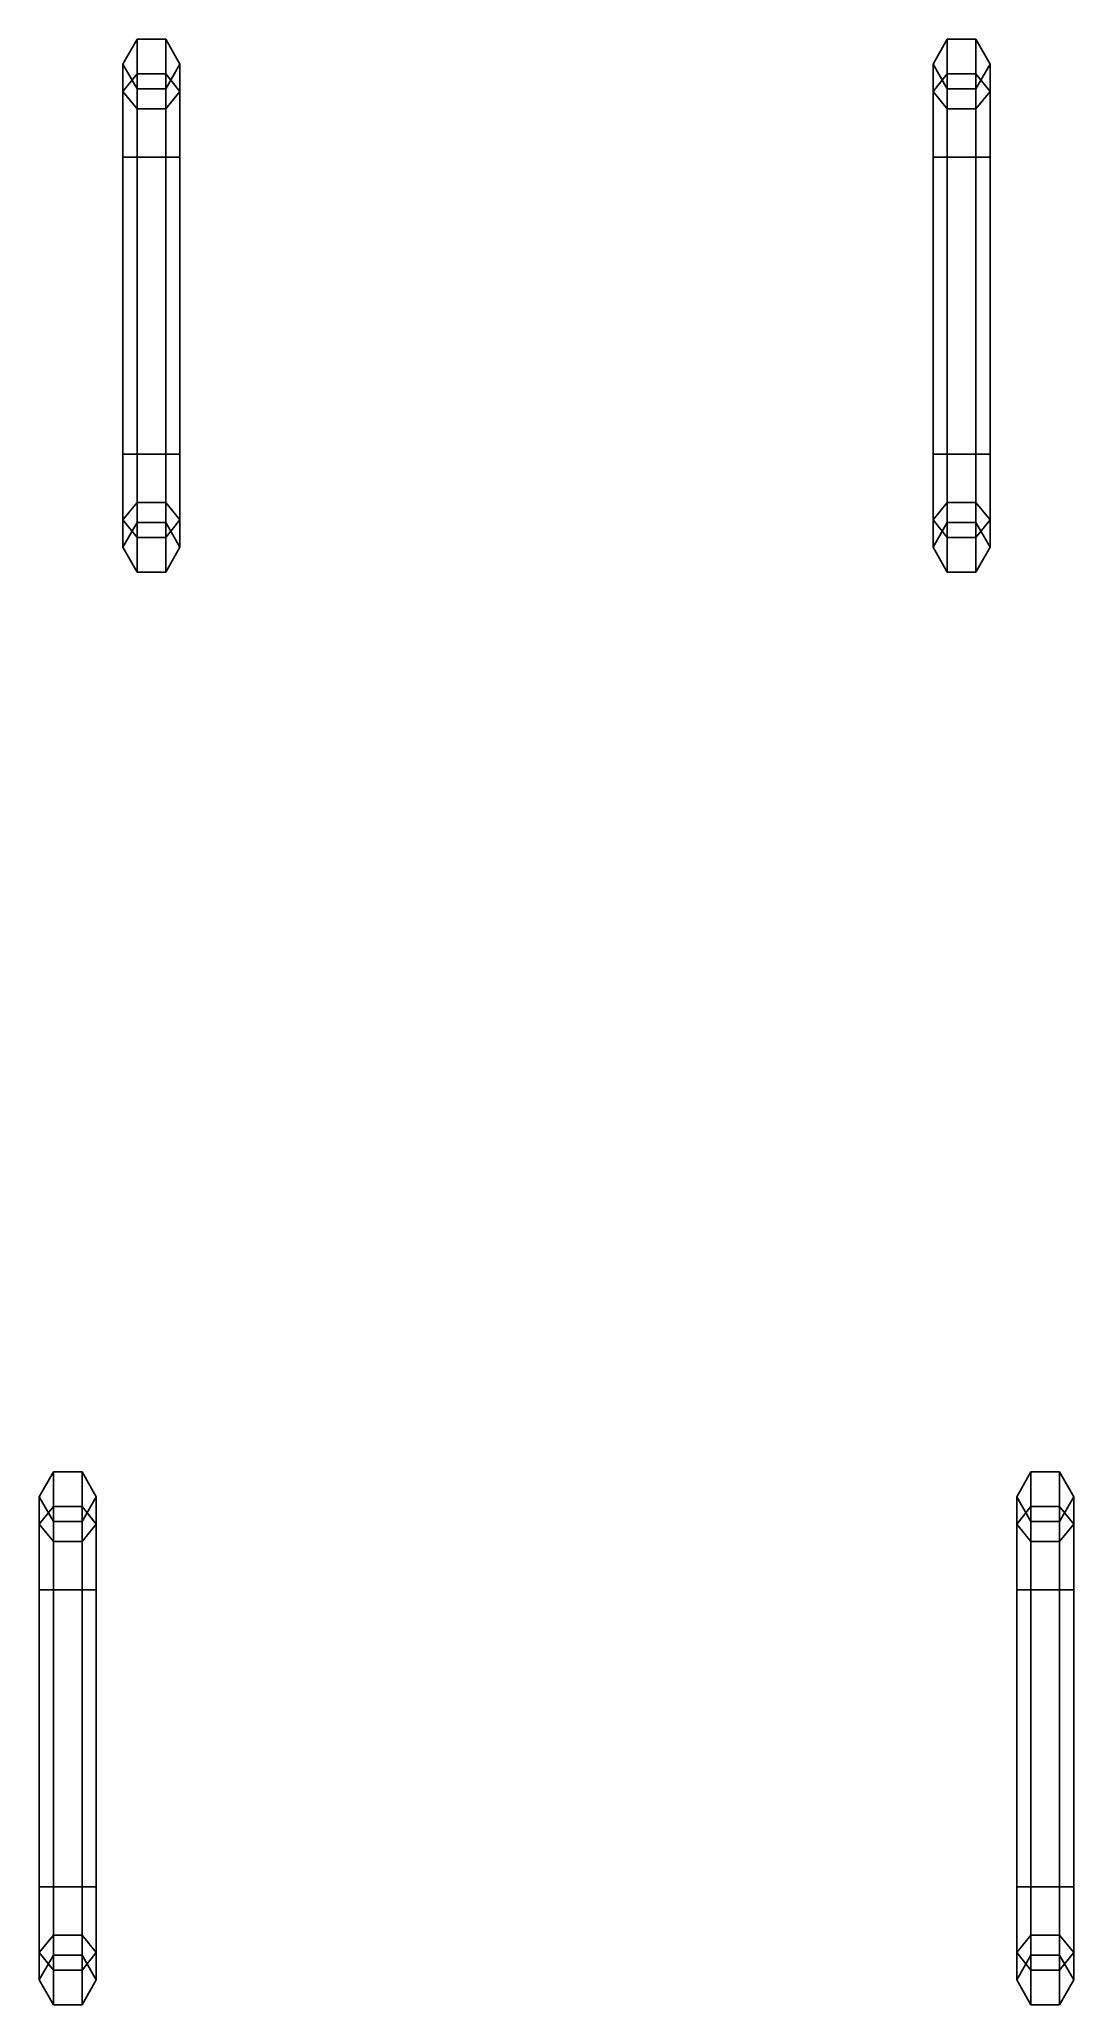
# Model space of a CAD drawing. Extents: x -2.7 to 2.7, y -5.9 to 4.4.
import ezdxf

# ---------------------------------------------------------------- set-up
doc = ezdxf.new("R2010")
doc.units = 0
doc.layers.get('0').update_dxf_attribs({"linetype": 'CONTINUOUS'})

msp = doc.modelspace()

# ---------------------------------------------------------------- linework, layer by layer
for points in [[(-2.28, 4.166, 2.396), (-2.205, 4.258, 2.488), (-2.205, 4.44, 2.05), (-2.28, 4.31, 2.05)], [(-2.28, 4.31, 2.05), (-2.205, 4.44, 2.05), (-2.205, 4.258, 1.612), (-2.28, 4.166, 1.704)], [(-2.205, 4.258, 2.488), (-2.055, 4.258, 2.488), (-2.055, 4.44, 2.05), (-2.205, 4.44, 2.05)], [(-2.205, 4.44, 2.05), (-2.055, 4.44, 2.05), (-2.055, 4.258, 1.612), (-2.205, 4.258, 1.612)], [(-2.055, 4.258, 2.488), (-1.98, 4.166, 2.396), (-1.98, 4.31, 2.05), (-2.055, 4.44, 2.05)], [(-2.055, 4.44, 2.05), (-1.98, 4.31, 2.05), (-1.98, 4.166, 1.704), (-2.055, 4.258, 1.612)], [(2.055, 4.44, 2.05), (1.98, 4.31, 2.05), (1.98, 4.166, 2.396), (2.055, 4.258, 2.488)], [(2.055, 4.258, 1.612), (1.98, 4.166, 1.704), (1.98, 4.31, 2.05), (2.055, 4.44, 2.05)], [(2.205, 4.44, 2.05), (2.055, 4.44, 2.05), (2.055, 4.258, 2.488), (2.205, 4.258, 2.488)], [(2.205, 4.258, 1.612), (2.055, 4.258, 1.612), (2.055, 4.44, 2.05), (2.205, 4.44, 2.05)], [(2.28, 4.31, 2.05), (2.205, 4.44, 2.05), (2.205, 4.258, 2.488), (2.28, 4.166, 2.396)], [(2.28, 4.166, 1.704), (2.205, 4.258, 1.612), (2.205, 4.44, 2.05), (2.28, 4.31, 2.05)], [(-2.205, 4.075, 2.305), (-2.28, 4.166, 2.396), (-2.28, 4.31, 2.05), (-2.205, 4.18, 2.05)], [(-2.205, 4.18, 2.05), (-2.28, 4.31, 2.05), (-2.28, 4.166, 1.704), (-2.205, 4.075, 1.795)], [(-2.28, 4.166, 1.704), (-2.205, 4.258, 1.612), (-2.205, 3.82, 1.43), (-2.28, 3.82, 1.56)], [(-2.28, 3.82, 2.54), (-2.205, 3.82, 2.67), (-2.205, 4.258, 2.488), (-2.28, 4.166, 2.396)], [(-2.205, 4.258, 1.612), (-2.055, 4.258, 1.612), (-2.055, 3.82, 1.43), (-2.205, 3.82, 1.43)], [(-2.205, 3.82, 2.67), (-2.055, 3.82, 2.67), (-2.055, 4.258, 2.488), (-2.205, 4.258, 2.488)], [(-1.98, 4.166, 2.396), (-2.055, 4.075, 2.305), (-2.055, 4.18, 2.05), (-1.98, 4.31, 2.05)], [(-1.98, 4.31, 2.05), (-2.055, 4.18, 2.05), (-2.055, 4.075, 1.795), (-1.98, 4.166, 1.704)], [(-2.055, 4.258, 1.612), (-1.98, 4.166, 1.704), (-1.98, 3.82, 1.56), (-2.055, 3.82, 1.43)], [(-2.055, 3.82, 2.67), (-1.98, 3.82, 2.54), (-1.98, 4.166, 2.396), (-2.055, 4.258, 2.488)], [(1.98, 4.31, 2.05), (2.055, 4.18, 2.05), (2.055, 4.075, 2.305), (1.98, 4.166, 2.396)], [(1.98, 4.166, 1.704), (2.055, 4.075, 1.795), (2.055, 4.18, 2.05), (1.98, 4.31, 2.05)], [(2.055, 3.82, 1.43), (1.98, 3.82, 1.56), (1.98, 4.166, 1.704), (2.055, 4.258, 1.612)], [(2.055, 4.258, 2.488), (1.98, 4.166, 2.396), (1.98, 3.82, 2.54), (2.055, 3.82, 2.67)], [(2.205, 3.82, 1.43), (2.055, 3.82, 1.43), (2.055, 4.258, 1.612), (2.205, 4.258, 1.612)], [(2.205, 4.258, 2.488), (2.055, 4.258, 2.488), (2.055, 3.82, 2.67), (2.205, 3.82, 2.67)], [(2.205, 4.18, 2.05), (2.28, 4.31, 2.05), (2.28, 4.166, 2.396), (2.205, 4.075, 2.305)], [(2.205, 4.075, 1.795), (2.28, 4.166, 1.704), (2.28, 4.31, 2.05), (2.205, 4.18, 2.05)], [(2.28, 3.82, 1.56), (2.205, 3.82, 1.43), (2.205, 4.258, 1.612), (2.28, 4.166, 1.704)], [(2.28, 4.166, 2.396), (2.205, 4.258, 2.488), (2.205, 3.82, 2.67), (2.28, 3.82, 2.54)], [(-2.205, 3.82, 2.41), (-2.28, 3.82, 2.54), (-2.28, 4.166, 2.396), (-2.205, 4.075, 2.305)], [(-2.205, 4.075, 1.795), (-2.28, 4.166, 1.704), (-2.28, 3.82, 1.56), (-2.205, 3.82, 1.69)], [(-2.055, 4.18, 2.05), (-2.205, 4.18, 2.05), (-2.205, 4.075, 1.795), (-2.055, 4.075, 1.795)], [(-2.055, 4.075, 2.305), (-2.205, 4.075, 2.305), (-2.205, 4.18, 2.05), (-2.055, 4.18, 2.05)], [(-2.055, 4.075, 1.795), (-2.055, 2.005, 1.795), (-2.055, 1.9, 2.05), (-2.055, 4.18, 2.05)], [(-2.055, 4.18, 2.05), (-2.055, 1.9, 2.05), (-2.055, 2.005, 2.305), (-2.055, 4.075, 2.305)], [(-1.98, 3.82, 2.54), (-2.055, 3.82, 2.41), (-2.055, 4.075, 2.305), (-1.98, 4.166, 2.396)], [(-1.98, 4.166, 1.704), (-2.055, 4.075, 1.795), (-2.055, 3.82, 1.69), (-1.98, 3.82, 1.56)], [(1.98, 4.166, 2.396), (2.055, 4.075, 2.305), (2.055, 3.82, 2.41), (1.98, 3.82, 2.54)], [(1.98, 3.82, 1.56), (2.055, 3.82, 1.69), (2.055, 4.075, 1.795), (1.98, 4.166, 1.704)], [(2.055, 4.075, 1.795), (2.205, 4.075, 1.795), (2.205, 4.18, 2.05), (2.055, 4.18, 2.05)], [(2.055, 2.005, 1.795), (2.055, 4.075, 1.795), (2.055, 4.18, 2.05), (2.055, 1.9, 2.05)], [(2.055, 4.18, 2.05), (2.205, 4.18, 2.05), (2.205, 4.075, 2.305), (2.055, 4.075, 2.305)], [(2.055, 1.9, 2.05), (2.055, 4.18, 2.05), (2.055, 4.075, 2.305), (2.055, 2.005, 2.305)], [(2.205, 4.075, 2.305), (2.28, 4.166, 2.396), (2.28, 3.82, 2.54), (2.205, 3.82, 2.41)], [(2.205, 3.82, 1.69), (2.28, 3.82, 1.56), (2.28, 4.166, 1.704), (2.205, 4.075, 1.795)], [(-2.055, 3.82, 2.41), (-2.205, 3.82, 2.41), (-2.205, 4.075, 2.305), (-2.055, 4.075, 2.305)], [(-2.055, 4.075, 1.795), (-2.205, 4.075, 1.795), (-2.205, 3.82, 1.69), (-2.055, 3.82, 1.69)], [(-2.055, 4.075, 2.305), (-2.055, 2.005, 2.305), (-2.055, 2.26, 2.41), (-2.055, 3.82, 2.41)], [(-2.055, 3.82, 1.69), (-2.055, 2.26, 1.69), (-2.055, 2.005, 1.795), (-2.055, 4.075, 1.795)], [(2.055, 4.075, 2.305), (2.205, 4.075, 2.305), (2.205, 3.82, 2.41), (2.055, 3.82, 2.41)], [(2.055, 2.005, 2.305), (2.055, 4.075, 2.305), (2.055, 3.82, 2.41), (2.055, 2.26, 2.41)], [(2.055, 3.82, 1.69), (2.205, 3.82, 1.69), (2.205, 4.075, 1.795), (2.055, 4.075, 1.795)], [(2.055, 2.26, 1.69), (2.055, 3.82, 1.69), (2.055, 4.075, 1.795), (2.055, 2.005, 1.795)], [(-2.205, 2.26, 1.43), (-2.28, 2.26, 1.56), (-2.28, 3.82, 1.56), (-2.205, 3.82, 1.43)], [(-2.28, 2.26, 1.56), (-2.205, 2.26, 1.69), (-2.205, 3.82, 1.69), (-2.28, 3.82, 1.56)], [(-2.28, 2.26, 2.54), (-2.205, 2.26, 2.67), (-2.205, 3.82, 2.67), (-2.28, 3.82, 2.54)], [(-2.205, 2.26, 2.41), (-2.28, 2.26, 2.54), (-2.28, 3.82, 2.54), (-2.205, 3.82, 2.41)], [(-2.055, 2.26, 1.43), (-2.205, 2.26, 1.43), (-2.205, 3.82, 1.43), (-2.055, 3.82, 1.43)], [(-2.205, 2.26, 1.69), (-2.055, 2.26, 1.69), (-2.055, 3.82, 1.69), (-2.205, 3.82, 1.69)], [(-2.205, 2.26, 2.67), (-2.055, 2.26, 2.67), (-2.055, 3.82, 2.67), (-2.205, 3.82, 2.67)], [(-2.055, 2.26, 2.41), (-2.205, 2.26, 2.41), (-2.205, 3.82, 2.41), (-2.055, 3.82, 2.41)], [(-1.98, 2.26, 1.56), (-2.055, 2.26, 1.43), (-2.055, 3.82, 1.43), (-1.98, 3.82, 1.56)], [(-2.055, 2.26, 1.69), (-1.98, 2.26, 1.56), (-1.98, 3.82, 1.56), (-2.055, 3.82, 1.69)], [(-2.055, 2.26, 2.67), (-1.98, 2.26, 2.54), (-1.98, 3.82, 2.54), (-2.055, 3.82, 2.67)], [(-1.98, 2.26, 2.54), (-2.055, 2.26, 2.41), (-2.055, 3.82, 2.41), (-1.98, 3.82, 2.54)], [(1.98, 3.82, 1.56), (2.055, 3.82, 1.43), (2.055, 2.26, 1.43), (1.98, 2.26, 1.56)], [(2.055, 3.82, 1.69), (1.98, 3.82, 1.56), (1.98, 2.26, 1.56), (2.055, 2.26, 1.69)], [(1.98, 3.82, 2.54), (2.055, 3.82, 2.41), (2.055, 2.26, 2.41), (1.98, 2.26, 2.54)], [(2.055, 3.82, 2.67), (1.98, 3.82, 2.54), (1.98, 2.26, 2.54), (2.055, 2.26, 2.67)], [(2.055, 3.82, 1.43), (2.205, 3.82, 1.43), (2.205, 2.26, 1.43), (2.055, 2.26, 1.43)], [(2.205, 3.82, 1.69), (2.055, 3.82, 1.69), (2.055, 2.26, 1.69), (2.205, 2.26, 1.69)], [(2.055, 3.82, 2.41), (2.205, 3.82, 2.41), (2.205, 2.26, 2.41), (2.055, 2.26, 2.41)], [(2.205, 3.82, 2.67), (2.055, 3.82, 2.67), (2.055, 2.26, 2.67), (2.205, 2.26, 2.67)], [(2.205, 3.82, 1.43), (2.28, 3.82, 1.56), (2.28, 2.26, 1.56), (2.205, 2.26, 1.43)], [(2.28, 3.82, 1.56), (2.205, 3.82, 1.69), (2.205, 2.26, 1.69), (2.28, 2.26, 1.56)], [(2.205, 3.82, 2.41), (2.28, 3.82, 2.54), (2.28, 2.26, 2.54), (2.205, 2.26, 2.41)], [(2.28, 3.82, 2.54), (2.205, 3.82, 2.67), (2.205, 2.26, 2.67), (2.28, 2.26, 2.54)], [(-2.28, 2.26, 1.56), (-2.205, 2.26, 1.43), (-2.205, 1.822, 1.612), (-2.28, 1.914, 1.704)], [(-2.205, 2.005, 2.305), (-2.28, 1.914, 2.396), (-2.28, 2.26, 2.54), (-2.205, 2.26, 2.41)], [(-2.205, 2.26, 1.69), (-2.28, 2.26, 1.56), (-2.28, 1.914, 1.704), (-2.205, 2.005, 1.795)], [(-2.28, 1.914, 2.396), (-2.205, 1.822, 2.488), (-2.205, 2.26, 2.67), (-2.28, 2.26, 2.54)], [(-2.205, 2.26, 1.43), (-2.055, 2.26, 1.43), (-2.055, 1.822, 1.612), (-2.205, 1.822, 1.612)], [(-2.055, 2.005, 2.305), (-2.205, 2.005, 2.305), (-2.205, 2.26, 2.41), (-2.055, 2.26, 2.41)], [(-2.055, 2.26, 1.69), (-2.205, 2.26, 1.69), (-2.205, 2.005, 1.795), (-2.055, 2.005, 1.795)], [(-2.205, 1.822, 2.488), (-2.055, 1.822, 2.488), (-2.055, 2.26, 2.67), (-2.205, 2.26, 2.67)], [(-2.055, 2.26, 1.43), (-1.98, 2.26, 1.56), (-1.98, 1.914, 1.704), (-2.055, 1.822, 1.612)], [(-1.98, 1.914, 2.396), (-2.055, 2.005, 2.305), (-2.055, 2.26, 2.41), (-1.98, 2.26, 2.54)], [(-1.98, 2.26, 1.56), (-2.055, 2.26, 1.69), (-2.055, 2.005, 1.795), (-1.98, 1.914, 1.704)], [(-2.055, 1.822, 2.488), (-1.98, 1.914, 2.396), (-1.98, 2.26, 2.54), (-2.055, 2.26, 2.67)], [(2.055, 1.822, 1.612), (1.98, 1.914, 1.704), (1.98, 2.26, 1.56), (2.055, 2.26, 1.43)], [(1.98, 2.26, 2.54), (2.055, 2.26, 2.41), (2.055, 2.005, 2.305), (1.98, 1.914, 2.396)], [(1.98, 1.914, 1.704), (2.055, 2.005, 1.795), (2.055, 2.26, 1.69), (1.98, 2.26, 1.56)], [(2.055, 2.26, 2.67), (1.98, 2.26, 2.54), (1.98, 1.914, 2.396), (2.055, 1.822, 2.488)], [(2.205, 1.822, 1.612), (2.055, 1.822, 1.612), (2.055, 2.26, 1.43), (2.205, 2.26, 1.43)], [(2.055, 2.26, 2.41), (2.205, 2.26, 2.41), (2.205, 2.005, 2.305), (2.055, 2.005, 2.305)], [(2.055, 2.005, 1.795), (2.205, 2.005, 1.795), (2.205, 2.26, 1.69), (2.055, 2.26, 1.69)], [(2.205, 2.26, 2.67), (2.055, 2.26, 2.67), (2.055, 1.822, 2.488), (2.205, 1.822, 2.488)], [(2.28, 1.914, 1.704), (2.205, 1.822, 1.612), (2.205, 2.26, 1.43), (2.28, 2.26, 1.56)], [(2.205, 2.26, 2.41), (2.28, 2.26, 2.54), (2.28, 1.914, 2.396), (2.205, 2.005, 2.305)], [(2.205, 2.005, 1.795), (2.28, 1.914, 1.704), (2.28, 2.26, 1.56), (2.205, 2.26, 1.69)], [(2.28, 2.26, 2.54), (2.205, 2.26, 2.67), (2.205, 1.822, 2.488), (2.28, 1.914, 2.396)], [(-2.205, 1.9, 2.05), (-2.28, 1.77, 2.05), (-2.28, 1.914, 2.396), (-2.205, 2.005, 2.305)], [(-2.205, 2.005, 1.795), (-2.28, 1.914, 1.704), (-2.28, 1.77, 2.05), (-2.205, 1.9, 2.05)], [(-2.055, 2.005, 1.795), (-2.205, 2.005, 1.795), (-2.205, 1.9, 2.05), (-2.055, 1.9, 2.05)], [(-2.055, 1.9, 2.05), (-2.205, 1.9, 2.05), (-2.205, 2.005, 2.305), (-2.055, 2.005, 2.305)], [(-1.98, 1.77, 2.05), (-2.055, 1.9, 2.05), (-2.055, 2.005, 2.305), (-1.98, 1.914, 2.396)], [(-1.98, 1.914, 1.704), (-2.055, 2.005, 1.795), (-2.055, 1.9, 2.05), (-1.98, 1.77, 2.05)], [(1.98, 1.914, 2.396), (2.055, 2.005, 2.305), (2.055, 1.9, 2.05), (1.98, 1.77, 2.05)], [(1.98, 1.77, 2.05), (2.055, 1.9, 2.05), (2.055, 2.005, 1.795), (1.98, 1.914, 1.704)], [(2.055, 1.9, 2.05), (2.205, 1.9, 2.05), (2.205, 2.005, 1.795), (2.055, 2.005, 1.795)], [(2.055, 2.005, 2.305), (2.205, 2.005, 2.305), (2.205, 1.9, 2.05), (2.055, 1.9, 2.05)], [(2.205, 2.005, 2.305), (2.28, 1.914, 2.396), (2.28, 1.77, 2.05), (2.205, 1.9, 2.05)], [(2.205, 1.9, 2.05), (2.28, 1.77, 2.05), (2.28, 1.914, 1.704), (2.205, 2.005, 1.795)], [(-2.28, 1.77, 2.05), (-2.205, 1.64, 2.05), (-2.205, 1.822, 2.488), (-2.28, 1.914, 2.396)], [(-2.28, 1.914, 1.704), (-2.205, 1.822, 1.612), (-2.205, 1.64, 2.05), (-2.28, 1.77, 2.05)], [(-2.055, 1.64, 2.05), (-1.98, 1.77, 2.05), (-1.98, 1.914, 2.396), (-2.055, 1.822, 2.488)], [(-2.055, 1.822, 1.612), (-1.98, 1.914, 1.704), (-1.98, 1.77, 2.05), (-2.055, 1.64, 2.05)], [(2.055, 1.822, 2.488), (1.98, 1.914, 2.396), (1.98, 1.77, 2.05), (2.055, 1.64, 2.05)], [(2.055, 1.64, 2.05), (1.98, 1.77, 2.05), (1.98, 1.914, 1.704), (2.055, 1.822, 1.612)], [(2.28, 1.914, 2.396), (2.205, 1.822, 2.488), (2.205, 1.64, 2.05), (2.28, 1.77, 2.05)], [(2.28, 1.77, 2.05), (2.205, 1.64, 2.05), (2.205, 1.822, 1.612), (2.28, 1.914, 1.704)], [(-2.205, 1.64, 2.05), (-2.055, 1.64, 2.05), (-2.055, 1.822, 2.488), (-2.205, 1.822, 2.488)], [(-2.205, 1.822, 1.612), (-2.055, 1.822, 1.612), (-2.055, 1.64, 2.05), (-2.205, 1.64, 2.05)], [(2.205, 1.822, 2.488), (2.055, 1.822, 2.488), (2.055, 1.64, 2.05), (2.205, 1.64, 2.05)], [(2.205, 1.64, 2.05), (2.055, 1.64, 2.05), (2.055, 1.822, 1.612), (2.205, 1.822, 1.612)], [(-2.72, -3.364, 2.396), (-2.645, -3.272, 2.488), (-2.645, -3.09, 2.05), (-2.72, -3.22, 2.05)], [(-2.72, -3.22, 2.05), (-2.645, -3.09, 2.05), (-2.645, -3.272, 1.612), (-2.72, -3.364, 1.704)], [(-2.645, -3.272, 2.488), (-2.495, -3.272, 2.488), (-2.495, -3.09, 2.05), (-2.645, -3.09, 2.05)], [(-2.645, -3.09, 2.05), (-2.495, -3.09, 2.05), (-2.495, -3.272, 1.612), (-2.645, -3.272, 1.612)], [(-2.495, -3.272, 2.488), (-2.42, -3.364, 2.396), (-2.42, -3.22, 2.05), (-2.495, -3.09, 2.05)], [(-2.495, -3.09, 2.05), (-2.42, -3.22, 2.05), (-2.42, -3.364, 1.704), (-2.495, -3.272, 1.612)], [(2.495, -3.272, 1.612), (2.42, -3.364, 1.704), (2.42, -3.22, 2.05), (2.495, -3.09, 2.05)], [(2.495, -3.09, 2.05), (2.42, -3.22, 2.05), (2.42, -3.364, 2.396), (2.495, -3.272, 2.488)], [(2.645, -3.272, 1.612), (2.495, -3.272, 1.612), (2.495, -3.09, 2.05), (2.645, -3.09, 2.05)], [(2.645, -3.09, 2.05), (2.495, -3.09, 2.05), (2.495, -3.272, 2.488), (2.645, -3.272, 2.488)], [(2.72, -3.364, 1.704), (2.645, -3.272, 1.612), (2.645, -3.09, 2.05), (2.72, -3.22, 2.05)], [(2.72, -3.22, 2.05), (2.645, -3.09, 2.05), (2.645, -3.272, 2.488), (2.72, -3.364, 2.396)], [(-2.645, -3.455, 2.305), (-2.72, -3.364, 2.396), (-2.72, -3.22, 2.05), (-2.645, -3.35, 2.05)], [(-2.645, -3.35, 2.05), (-2.72, -3.22, 2.05), (-2.72, -3.364, 1.704), (-2.645, -3.455, 1.795)], [(-2.72, -3.364, 1.704), (-2.645, -3.272, 1.612), (-2.645, -3.71, 1.43), (-2.72, -3.71, 1.56)], [(-2.72, -3.71, 2.54), (-2.645, -3.71, 2.67), (-2.645, -3.272, 2.488), (-2.72, -3.364, 2.396)], [(-2.645, -3.272, 1.612), (-2.495, -3.272, 1.612), (-2.495, -3.71, 1.43), (-2.645, -3.71, 1.43)], [(-2.645, -3.71, 2.67), (-2.495, -3.71, 2.67), (-2.495, -3.272, 2.488), (-2.645, -3.272, 2.488)], [(-2.42, -3.364, 2.396), (-2.495, -3.455, 2.305), (-2.495, -3.35, 2.05), (-2.42, -3.22, 2.05)], [(-2.42, -3.22, 2.05), (-2.495, -3.35, 2.05), (-2.495, -3.455, 1.795), (-2.42, -3.364, 1.704)], [(-2.495, -3.272, 1.612), (-2.42, -3.364, 1.704), (-2.42, -3.71, 1.56), (-2.495, -3.71, 1.43)], [(-2.495, -3.71, 2.67), (-2.42, -3.71, 2.54), (-2.42, -3.364, 2.396), (-2.495, -3.272, 2.488)], [(2.42, -3.364, 1.704), (2.495, -3.455, 1.795), (2.495, -3.35, 2.05), (2.42, -3.22, 2.05)], [(2.42, -3.22, 2.05), (2.495, -3.35, 2.05), (2.495, -3.455, 2.305), (2.42, -3.364, 2.396)], [(2.495, -3.71, 1.43), (2.42, -3.71, 1.56), (2.42, -3.364, 1.704), (2.495, -3.272, 1.612)], [(2.495, -3.272, 2.488), (2.42, -3.364, 2.396), (2.42, -3.71, 2.54), (2.495, -3.71, 2.67)], [(2.645, -3.71, 1.43), (2.495, -3.71, 1.43), (2.495, -3.272, 1.612), (2.645, -3.272, 1.612)], [(2.645, -3.272, 2.488), (2.495, -3.272, 2.488), (2.495, -3.71, 2.67), (2.645, -3.71, 2.67)], [(2.645, -3.455, 1.795), (2.72, -3.364, 1.704), (2.72, -3.22, 2.05), (2.645, -3.35, 2.05)], [(2.645, -3.35, 2.05), (2.72, -3.22, 2.05), (2.72, -3.364, 2.396), (2.645, -3.455, 2.305)], [(2.72, -3.71, 1.56), (2.645, -3.71, 1.43), (2.645, -3.272, 1.612), (2.72, -3.364, 1.704)], [(2.72, -3.364, 2.396), (2.645, -3.272, 2.488), (2.645, -3.71, 2.67), (2.72, -3.71, 2.54)], [(-2.645, -3.71, 2.41), (-2.72, -3.71, 2.54), (-2.72, -3.364, 2.396), (-2.645, -3.455, 2.305)], [(-2.645, -3.455, 1.795), (-2.72, -3.364, 1.704), (-2.72, -3.71, 1.56), (-2.645, -3.71, 1.69)], [(-2.495, -3.35, 2.05), (-2.645, -3.35, 2.05), (-2.645, -3.455, 1.795), (-2.495, -3.455, 1.795)], [(-2.495, -3.455, 2.305), (-2.645, -3.455, 2.305), (-2.645, -3.35, 2.05), (-2.495, -3.35, 2.05)], [(-2.495, -3.455, 1.795), (-2.495, -5.525, 1.795), (-2.495, -5.63, 2.05), (-2.495, -3.35, 2.05)], [(-2.495, -3.35, 2.05), (-2.495, -5.63, 2.05), (-2.495, -5.525, 2.305), (-2.495, -3.455, 2.305)], [(-2.42, -3.71, 2.54), (-2.495, -3.71, 2.41), (-2.495, -3.455, 2.305), (-2.42, -3.364, 2.396)], [(-2.42, -3.364, 1.704), (-2.495, -3.455, 1.795), (-2.495, -3.71, 1.69), (-2.42, -3.71, 1.56)], [(2.42, -3.71, 1.56), (2.495, -3.71, 1.69), (2.495, -3.455, 1.795), (2.42, -3.364, 1.704)], [(2.42, -3.364, 2.396), (2.495, -3.455, 2.305), (2.495, -3.71, 2.41), (2.42, -3.71, 2.54)], [(2.495, -3.455, 1.795), (2.645, -3.455, 1.795), (2.645, -3.35, 2.05), (2.495, -3.35, 2.05)], [(2.495, -3.35, 2.05), (2.645, -3.35, 2.05), (2.645, -3.455, 2.305), (2.495, -3.455, 2.305)], [(2.495, -5.63, 2.05), (2.495, -3.35, 2.05), (2.495, -3.455, 2.305), (2.495, -5.525, 2.305)], [(2.495, -5.525, 1.795), (2.495, -3.455, 1.795), (2.495, -3.35, 2.05), (2.495, -5.63, 2.05)], [(2.645, -3.71, 1.69), (2.72, -3.71, 1.56), (2.72, -3.364, 1.704), (2.645, -3.455, 1.795)], [(2.645, -3.455, 2.305), (2.72, -3.364, 2.396), (2.72, -3.71, 2.54), (2.645, -3.71, 2.41)], [(-2.495, -3.71, 2.41), (-2.645, -3.71, 2.41), (-2.645, -3.455, 2.305), (-2.495, -3.455, 2.305)], [(-2.495, -3.455, 1.795), (-2.645, -3.455, 1.795), (-2.645, -3.71, 1.69), (-2.495, -3.71, 1.69)], [(-2.495, -3.455, 2.305), (-2.495, -5.525, 2.305), (-2.495, -5.27, 2.41), (-2.495, -3.71, 2.41)], [(-2.495, -3.71, 1.69), (-2.495, -5.27, 1.69), (-2.495, -5.525, 1.795), (-2.495, -3.455, 1.795)], [(2.495, -3.71, 1.69), (2.645, -3.71, 1.69), (2.645, -3.455, 1.795), (2.495, -3.455, 1.795)], [(2.495, -3.455, 2.305), (2.645, -3.455, 2.305), (2.645, -3.71, 2.41), (2.495, -3.71, 2.41)], [(2.495, -5.525, 2.305), (2.495, -3.455, 2.305), (2.495, -3.71, 2.41), (2.495, -5.27, 2.41)], [(2.495, -5.27, 1.69), (2.495, -3.71, 1.69), (2.495, -3.455, 1.795), (2.495, -5.525, 1.795)], [(-2.645, -5.27, 1.43), (-2.72, -5.27, 1.56), (-2.72, -3.71, 1.56), (-2.645, -3.71, 1.43)], [(-2.72, -5.27, 1.56), (-2.645, -5.27, 1.69), (-2.645, -3.71, 1.69), (-2.72, -3.71, 1.56)], [(-2.72, -5.27, 2.54), (-2.645, -5.27, 2.67), (-2.645, -3.71, 2.67), (-2.72, -3.71, 2.54)], [(-2.645, -5.27, 2.41), (-2.72, -5.27, 2.54), (-2.72, -3.71, 2.54), (-2.645, -3.71, 2.41)], [(-2.495, -5.27, 1.43), (-2.645, -5.27, 1.43), (-2.645, -3.71, 1.43), (-2.495, -3.71, 1.43)], [(-2.645, -5.27, 1.69), (-2.495, -5.27, 1.69), (-2.495, -3.71, 1.69), (-2.645, -3.71, 1.69)], [(-2.645, -5.27, 2.67), (-2.495, -5.27, 2.67), (-2.495, -3.71, 2.67), (-2.645, -3.71, 2.67)], [(-2.495, -5.27, 2.41), (-2.645, -5.27, 2.41), (-2.645, -3.71, 2.41), (-2.495, -3.71, 2.41)], [(-2.42, -5.27, 1.56), (-2.495, -5.27, 1.43), (-2.495, -3.71, 1.43), (-2.42, -3.71, 1.56)], [(-2.495, -5.27, 1.69), (-2.42, -5.27, 1.56), (-2.42, -3.71, 1.56), (-2.495, -3.71, 1.69)], [(-2.495, -5.27, 2.67), (-2.42, -5.27, 2.54), (-2.42, -3.71, 2.54), (-2.495, -3.71, 2.67)], [(-2.42, -5.27, 2.54), (-2.495, -5.27, 2.41), (-2.495, -3.71, 2.41), (-2.42, -3.71, 2.54)], [(2.495, -3.71, 2.67), (2.42, -3.71, 2.54), (2.42, -5.27, 2.54), (2.495, -5.27, 2.67)], [(2.42, -3.71, 2.54), (2.495, -3.71, 2.41), (2.495, -5.27, 2.41), (2.42, -5.27, 2.54)], [(2.495, -3.71, 1.69), (2.42, -3.71, 1.56), (2.42, -5.27, 1.56), (2.495, -5.27, 1.69)], [(2.42, -3.71, 1.56), (2.495, -3.71, 1.43), (2.495, -5.27, 1.43), (2.42, -5.27, 1.56)], [(2.645, -3.71, 2.67), (2.495, -3.71, 2.67), (2.495, -5.27, 2.67), (2.645, -5.27, 2.67)], [(2.495, -3.71, 2.41), (2.645, -3.71, 2.41), (2.645, -5.27, 2.41), (2.495, -5.27, 2.41)], [(2.645, -3.71, 1.69), (2.495, -3.71, 1.69), (2.495, -5.27, 1.69), (2.645, -5.27, 1.69)], [(2.495, -3.71, 1.43), (2.645, -3.71, 1.43), (2.645, -5.27, 1.43), (2.495, -5.27, 1.43)], [(2.72, -3.71, 2.54), (2.645, -3.71, 2.67), (2.645, -5.27, 2.67), (2.72, -5.27, 2.54)], [(2.645, -3.71, 2.41), (2.72, -3.71, 2.54), (2.72, -5.27, 2.54), (2.645, -5.27, 2.41)], [(2.72, -3.71, 1.56), (2.645, -3.71, 1.69), (2.645, -5.27, 1.69), (2.72, -5.27, 1.56)], [(2.645, -3.71, 1.43), (2.72, -3.71, 1.56), (2.72, -5.27, 1.56), (2.645, -5.27, 1.43)], [(-2.72, -5.27, 1.56), (-2.645, -5.27, 1.43), (-2.645, -5.708, 1.612), (-2.72, -5.616, 1.704)], [(-2.645, -5.525, 2.305), (-2.72, -5.616, 2.396), (-2.72, -5.27, 2.54), (-2.645, -5.27, 2.41)], [(-2.645, -5.27, 1.69), (-2.72, -5.27, 1.56), (-2.72, -5.616, 1.704), (-2.645, -5.525, 1.795)], [(-2.72, -5.616, 2.396), (-2.645, -5.708, 2.488), (-2.645, -5.27, 2.67), (-2.72, -5.27, 2.54)], [(-2.645, -5.27, 1.43), (-2.495, -5.27, 1.43), (-2.495, -5.708, 1.612), (-2.645, -5.708, 1.612)], [(-2.495, -5.525, 2.305), (-2.645, -5.525, 2.305), (-2.645, -5.27, 2.41), (-2.495, -5.27, 2.41)], [(-2.495, -5.27, 1.69), (-2.645, -5.27, 1.69), (-2.645, -5.525, 1.795), (-2.495, -5.525, 1.795)], [(-2.645, -5.708, 2.488), (-2.495, -5.708, 2.488), (-2.495, -5.27, 2.67), (-2.645, -5.27, 2.67)], [(-2.495, -5.27, 1.43), (-2.42, -5.27, 1.56), (-2.42, -5.616, 1.704), (-2.495, -5.708, 1.612)], [(-2.42, -5.616, 2.396), (-2.495, -5.525, 2.305), (-2.495, -5.27, 2.41), (-2.42, -5.27, 2.54)], [(-2.42, -5.27, 1.56), (-2.495, -5.27, 1.69), (-2.495, -5.525, 1.795), (-2.42, -5.616, 1.704)], [(-2.495, -5.708, 2.488), (-2.42, -5.616, 2.396), (-2.42, -5.27, 2.54), (-2.495, -5.27, 2.67)], [(2.42, -5.616, 1.704), (2.495, -5.525, 1.795), (2.495, -5.27, 1.69), (2.42, -5.27, 1.56)], [(2.495, -5.708, 1.612), (2.42, -5.616, 1.704), (2.42, -5.27, 1.56), (2.495, -5.27, 1.43)], [(2.42, -5.27, 2.54), (2.495, -5.27, 2.41), (2.495, -5.525, 2.305), (2.42, -5.616, 2.396)], [(2.495, -5.27, 2.67), (2.42, -5.27, 2.54), (2.42, -5.616, 2.396), (2.495, -5.708, 2.488)], [(2.495, -5.525, 1.795), (2.645, -5.525, 1.795), (2.645, -5.27, 1.69), (2.495, -5.27, 1.69)], [(2.645, -5.708, 1.612), (2.495, -5.708, 1.612), (2.495, -5.27, 1.43), (2.645, -5.27, 1.43)], [(2.495, -5.27, 2.41), (2.645, -5.27, 2.41), (2.645, -5.525, 2.305), (2.495, -5.525, 2.305)], [(2.645, -5.27, 2.67), (2.495, -5.27, 2.67), (2.495, -5.708, 2.488), (2.645, -5.708, 2.488)], [(2.645, -5.525, 1.795), (2.72, -5.616, 1.704), (2.72, -5.27, 1.56), (2.645, -5.27, 1.69)], [(2.72, -5.616, 1.704), (2.645, -5.708, 1.612), (2.645, -5.27, 1.43), (2.72, -5.27, 1.56)], [(2.645, -5.27, 2.41), (2.72, -5.27, 2.54), (2.72, -5.616, 2.396), (2.645, -5.525, 2.305)], [(2.72, -5.27, 2.54), (2.645, -5.27, 2.67), (2.645, -5.708, 2.488), (2.72, -5.616, 2.396)], [(-2.645, -5.63, 2.05), (-2.72, -5.76, 2.05), (-2.72, -5.616, 2.396), (-2.645, -5.525, 2.305)], [(-2.645, -5.525, 1.795), (-2.72, -5.616, 1.704), (-2.72, -5.76, 2.05), (-2.645, -5.63, 2.05)], [(-2.495, -5.525, 1.795), (-2.645, -5.525, 1.795), (-2.645, -5.63, 2.05), (-2.495, -5.63, 2.05)], [(-2.495, -5.63, 2.05), (-2.645, -5.63, 2.05), (-2.645, -5.525, 2.305), (-2.495, -5.525, 2.305)], [(-2.42, -5.76, 2.05), (-2.495, -5.63, 2.05), (-2.495, -5.525, 2.305), (-2.42, -5.616, 2.396)], [(-2.42, -5.616, 1.704), (-2.495, -5.525, 1.795), (-2.495, -5.63, 2.05), (-2.42, -5.76, 2.05)], [(2.42, -5.76, 2.05), (2.495, -5.63, 2.05), (2.495, -5.525, 1.795), (2.42, -5.616, 1.704)], [(2.42, -5.616, 2.396), (2.495, -5.525, 2.305), (2.495, -5.63, 2.05), (2.42, -5.76, 2.05)], [(2.495, -5.63, 2.05), (2.645, -5.63, 2.05), (2.645, -5.525, 1.795), (2.495, -5.525, 1.795)], [(2.495, -5.525, 2.305), (2.645, -5.525, 2.305), (2.645, -5.63, 2.05), (2.495, -5.63, 2.05)], [(2.645, -5.63, 2.05), (2.72, -5.76, 2.05), (2.72, -5.616, 1.704), (2.645, -5.525, 1.795)], [(2.645, -5.525, 2.305), (2.72, -5.616, 2.396), (2.72, -5.76, 2.05), (2.645, -5.63, 2.05)], [(-2.72, -5.76, 2.05), (-2.645, -5.89, 2.05), (-2.645, -5.708, 2.488), (-2.72, -5.616, 2.396)], [(-2.72, -5.616, 1.704), (-2.645, -5.708, 1.612), (-2.645, -5.89, 2.05), (-2.72, -5.76, 2.05)], [(-2.495, -5.89, 2.05), (-2.42, -5.76, 2.05), (-2.42, -5.616, 2.396), (-2.495, -5.708, 2.488)], [(-2.495, -5.708, 1.612), (-2.42, -5.616, 1.704), (-2.42, -5.76, 2.05), (-2.495, -5.89, 2.05)], [(2.495, -5.89, 2.05), (2.42, -5.76, 2.05), (2.42, -5.616, 1.704), (2.495, -5.708, 1.612)], [(2.495, -5.708, 2.488), (2.42, -5.616, 2.396), (2.42, -5.76, 2.05), (2.495, -5.89, 2.05)], [(2.72, -5.76, 2.05), (2.645, -5.89, 2.05), (2.645, -5.708, 1.612), (2.72, -5.616, 1.704)], [(2.72, -5.616, 2.396), (2.645, -5.708, 2.488), (2.645, -5.89, 2.05), (2.72, -5.76, 2.05)], [(-2.645, -5.89, 2.05), (-2.495, -5.89, 2.05), (-2.495, -5.708, 2.488), (-2.645, -5.708, 2.488)], [(-2.645, -5.708, 1.612), (-2.495, -5.708, 1.612), (-2.495, -5.89, 2.05), (-2.645, -5.89, 2.05)], [(2.645, -5.89, 2.05), (2.495, -5.89, 2.05), (2.495, -5.708, 1.612), (2.645, -5.708, 1.612)], [(2.645, -5.708, 2.488), (2.495, -5.708, 2.488), (2.495, -5.89, 2.05), (2.645, -5.89, 2.05)]]:
    msp.add_3dface(points)

doc.saveas('drawing.dxf')
